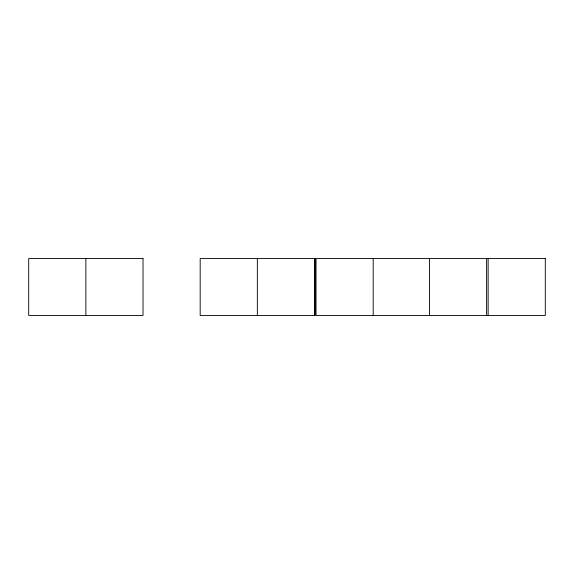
<?xml version="1.0" encoding="UTF-8"?>
<svg xmlns="http://www.w3.org/2000/svg" width="574" height="574" viewBox="0 0 574 574"><rect width="100%" height="100%" fill="white"/><g stroke="black" fill="none" stroke-linecap="round" stroke-linejoin="round"><path stroke-width="0.86" d="M488.137 258.558L488.137 315.442M486.616 258.558L486.616 315.442M429.452 258.558L429.452 315.442M373.193 258.558L373.193 315.442M314.509 258.558L314.509 315.442M257.346 258.558L257.346 315.442M85.863 258.558L85.863 315.442M143.019 258.558L28.7 258.558L28.7 315.442L143.019 315.442L143.019 258.558M315.133 258.558L200.183 258.558L200.183 315.442L315.133 315.442L315.133 258.558M545.3 258.558L316.03 258.558L316.03 315.442L545.3 315.442L545.3 258.558"/></g></svg>
